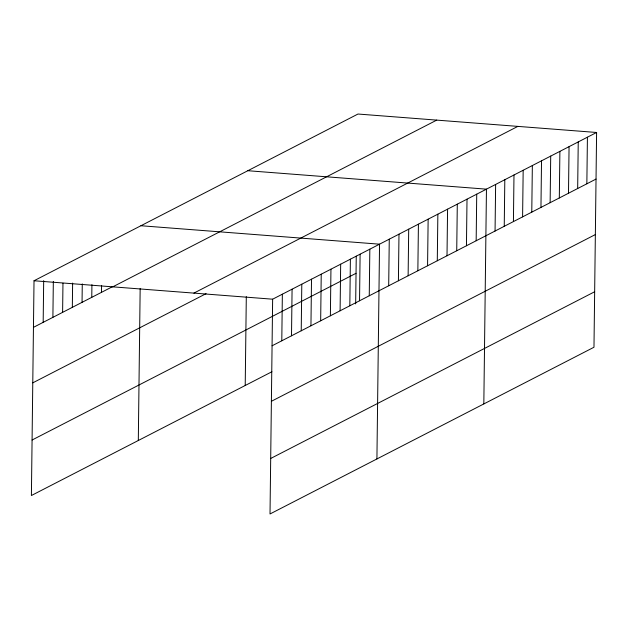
<?xml version="1.0" encoding="UTF-8"?>
<svg xmlns="http://www.w3.org/2000/svg" width="628" height="628" viewBox="0 0 628 628"><rect width="100%" height="100%" fill="white"/><g stroke="black" fill="none" stroke-linecap="round" stroke-linejoin="round"><path stroke-width="0.94" d="M596.6 132.477L272.638 299.195L270.016 513.971L593.978 347.245L596.6 132.477L357.984 114.029L34.022 280.755L31.4 495.523L271.916 371.745M43.175 322.352L43.685 280.606M52.893 317.352L53.333 281.43M62.612 312.344L62.965 283.22M72.33 307.343L72.628 283.071M82.048 302.343L82.276 283.895M91.767 297.342L91.924 284.719M101.485 292.342L101.571 285.544M138.309 440.503L140.162 288.597M245.218 385.49L246.302 296.636M281.791 340.792L282.357 294.194M291.51 335.792L292.075 289.194M301.228 330.791L301.793 284.194M310.946 325.791L311.512 279.193M320.665 320.79L321.23 274.185M330.383 315.79L330.948 269.184M340.101 310.781L340.666 264.184M349.82 305.781L350.393 259.183M355.668 303.928L356.249 256.153M359.538 300.781L360.111 254.183M369.256 295.78L369.829 249.183M376.918 458.95L379.548 244.182L140.931 225.735M388.693 285.779L389.266 239.174M398.411 280.779L398.984 234.173M408.129 275.771L408.702 229.173M417.856 270.77L418.421 224.172M427.574 265.77L428.139 219.172M437.292 260.769L437.857 214.172M447.01 255.769L447.576 209.171M456.729 250.768L457.294 204.163M466.447 245.768L467.012 199.162M476.165 240.76L476.731 194.162M483.827 403.93L486.457 189.161L247.84 170.714M495.06 231.041L495.633 184.436M504.245 226.316L504.81 179.71M513.421 221.59L513.987 174.992M522.598 216.864L523.171 170.267M531.775 212.146L532.348 165.541M540.959 207.421L541.524 160.815M550.136 202.695L550.709 156.097M559.312 197.969L559.886 151.372M568.497 193.251L569.062 146.646M577.674 188.526L578.239 141.92M586.85 183.8L587.423 137.202M33.457 327.353L112.828 286.509M112.765 286.839L436.727 120.121M193.895 293.111L517.857 126.393M32.774 382.852L206.094 293.653M32.075 440.024L356.037 273.306M272.065 345.8L596.027 179.074M271.39 401.292L595.352 234.574M270.692 458.471L594.653 291.753M34.022 280.755L272.638 299.195"/></g></svg>
